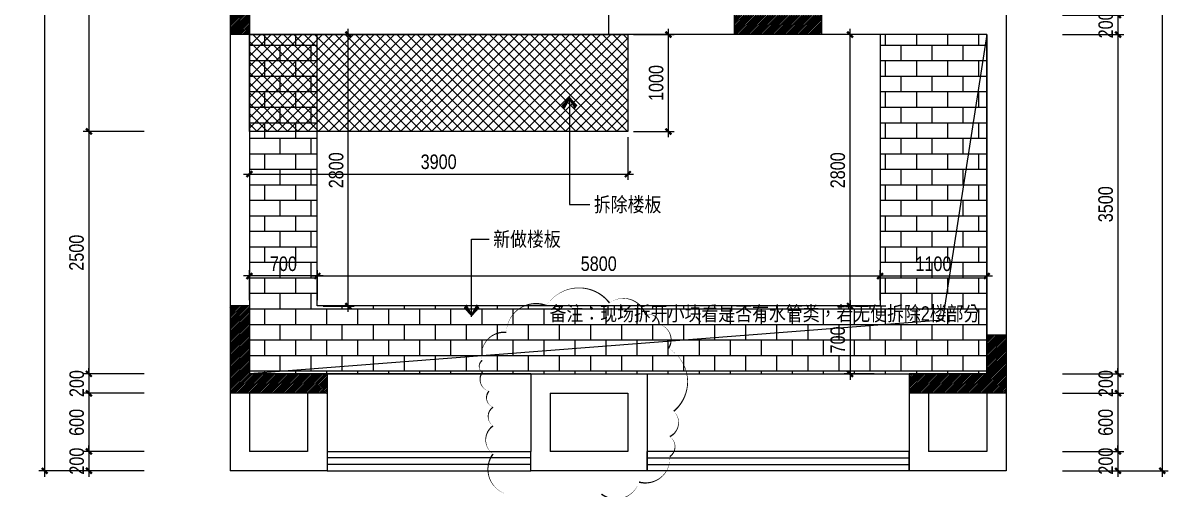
# Model space of a CAD drawing. Extents: x 160245 to 405305, y -111140 to 232735.
# Drawn here: x 332228 to 344031, y -54179 to -49371 of the extents above; entities that cross this region are included whole.
import ezdxf

# ---------------------------------------------------------------- set-up
doc = ezdxf.new("R2010")
doc.units = 0
doc.header["$LTSCALE"] = 10
doc.header["$MEASUREMENT"] = 0
doc.layers.get('Defpoints').update_dxf_attribs({"color": 229})
for name, color, linetype in [('P-N wall 新建隔墙2', 241, 'Continuous'), ('P-O wall 原始墙体', 245, 'Continuous'), ('P-O wall 拆除墙体', 245, 'Continuous'), ('P-o 原建筑尺寸', 8, 'Continuous'), ('P-Stair 楼梯（原建筑设备）', 159, 'Continuous'), ('P-window 窗', 107, 'Continuous')]:
    doc.layers.add(name, color=color, linetype=linetype)
doc.styles.add('PDC DIM', font='PMingLiU-ExtB.ttf', dxfattribs={"width": 0.85})
doc.dimstyles.new('PDC-A2', dxfattribs={"dimscale": 0, "dimtxt": 2.5, "dimasz": 1, "dimexe": 1, "dimexo": 1, "dimgap": 0.7, "dimtad": 1, "dimdec": 0, "dimtxsty": 'PDC DIM', "dimblk": 'ARCHTICK', "dimcen": 1, "dimdle": 1, "dimclrd": 8, "dimclre": 8, "dimclrt": 9, "dimadec": 0, "dimazin": 0, "dimtfac": 1, "dimtdec": 0, "dimtix": 1, "dimtmove": 2, "dimatfit": 3, "dimldrblk": 'PDC A2 T R', "dimfxl": 10, "dimfxlon": 1, "dimarcsym": 0})
pattern_1 = [(45, (123446.859, 0), (-8.83883476, 8.83883476), [])]

# ---------------------------------------------------------------- blocks, each defined once
blk = doc.blocks.new('$WINLIB2D$00000001')
at = {"color": 0}
for points in [[(-0.5, 0.5), (-0.5, -0.5)], [(-0.5, 0.5), (0.5, 0.5)], [(0.5, -0.5), (0.5, 0.5)], [(0.5, 0.1667), (-0.5, 0.1667)], [(0.5, -0.1667), (-0.5, -0.1667)], [(-0.5, -0.5), (0.5, -0.5)]]:
    blk.add_lwpolyline(points, dxfattribs=at)
blk = doc.blocks.new('_ArchTick')
at = {"color": 0, "linetype": 'ByBlock', "const_width": 0.4}
blk.add_lwpolyline([(-0.5, -0.5), (0.5, 0.5)], dxfattribs=at)
blk = doc.blocks.new('*D1896')
at = {"layer": 'Defpoints', "color": 0, "transparency": 16777216}
for p in [(333539, -46691), (332908, -50491), (333539, -50491)]:
    blk.add_point(p, dxfattribs=at)
at = {"layer": 'P-o 原建筑尺寸', "color": 8, "lineweight": -2, "transparency": 16777216}
for p, q in [((333479, -46691), (332848, -46691)), ((332908, -46631), (332908, -50551)), ((333479, -50491), (332848, -50491))]:
    blk.add_line(p, q, dxfattribs=at)
at = {"layer": 'P-o 原建筑尺寸', "color": 8, "lineweight": -2, "transparency": 16777216, "xscale": 60, "yscale": 60, "zscale": 60}
for p, rotation in [((332908, -46691), 90), ((332908, -50491), 270)]:
    blk.add_blockref('_ArchTick', p, dxfattribs=dict(at, rotation=rotation))
at = {"layer": 'P-o 原建筑尺寸', "color": 9, "transparency": 16777216, "insert": (332783, -48591), "char_height": 150, "attachment_point": 5, "rotation": 90, "style": 'PDC DIM'}
blk.add_mtext('3800', dxfattribs=at)
blk = doc.blocks.new('PDC A2 T R')
at = {"color": 0, "linetype": 'ByBlock'}
blk.add_line((0, 0), (-2, 0), dxfattribs=at)
for points in [[(-2.15, 0.89), (-1.49, 1.35), (-0.6, 0), (0, 0)], [(-2.15, -0.89), (-1.49, -1.35), (-0.6, 0), (0, 0)]]:
    blk.add_solid(points, dxfattribs=at)
blk = doc.blocks.new('*D1897')
at = {"layer": 'Defpoints', "color": 0, "transparency": 16777216}
for p in [(333539, -50491), (332908, -52991), (333539, -52991)]:
    blk.add_point(p, dxfattribs=at)
at = {"layer": 'P-o 原建筑尺寸', "color": 8, "lineweight": -2, "transparency": 16777216}
for p, q in [((333479, -50491), (332848, -50491)), ((332908, -50431), (332908, -53051)), ((333479, -52991), (332848, -52991))]:
    blk.add_line(p, q, dxfattribs=at)
at = {"layer": 'P-o 原建筑尺寸', "color": 8, "lineweight": -2, "transparency": 16777216, "xscale": 60, "yscale": 60, "zscale": 60}
for p, rotation in [((332908, -50491), 90), ((332908, -52991), 270)]:
    blk.add_blockref('_ArchTick', p, dxfattribs=dict(at, rotation=rotation))
at = {"layer": 'P-o 原建筑尺寸', "color": 9, "transparency": 16777216, "insert": (332781, -51741), "char_height": 150, "attachment_point": 5, "rotation": 90, "style": 'PDC DIM'}
blk.add_mtext('2500', dxfattribs=at)
blk = doc.blocks.new('*D1898')
at = {"layer": 'Defpoints', "color": 0, "transparency": 16777216}
for p in [(333539, -52991), (332908, -53191), (333539, -53191)]:
    blk.add_point(p, dxfattribs=at)
at = {"layer": 'P-o 原建筑尺寸', "color": 8, "lineweight": -2, "transparency": 16777216}
for p, q in [((333479, -52991), (332848, -52991)), ((332908, -52991), (332908, -52931)), ((332908, -52991), (332908, -53191)), ((333479, -53191), (332848, -53191)), ((332908, -53191), (332908, -53251))]:
    blk.add_line(p, q, dxfattribs=at)
at = {"layer": 'P-o 原建筑尺寸', "color": 8, "lineweight": -2, "transparency": 16777216, "xscale": 60, "yscale": 60, "zscale": 60}
for p, rotation in [((332908, -52991), 270), ((332908, -53191), 90)]:
    blk.add_blockref('_ArchTick', p, dxfattribs=dict(at, rotation=rotation))
at = {"layer": 'P-o 原建筑尺寸', "color": 9, "transparency": 16777216, "insert": (332783, -53091), "char_height": 150, "attachment_point": 5, "rotation": 90, "style": 'PDC DIM'}
blk.add_mtext('200', dxfattribs=at)
blk = doc.blocks.new('*D1899')
at = {"layer": 'Defpoints', "color": 0, "transparency": 16777216}
for p in [(333539, -53191), (332908, -53791), (333539, -53791)]:
    blk.add_point(p, dxfattribs=at)
at = {"layer": 'P-o 原建筑尺寸', "color": 8, "lineweight": -2, "transparency": 16777216}
for p, q in [((333479, -53191), (332848, -53191)), ((332908, -53131), (332908, -53851)), ((333479, -53791), (332848, -53791))]:
    blk.add_line(p, q, dxfattribs=at)
at = {"layer": 'P-o 原建筑尺寸', "color": 8, "lineweight": -2, "transparency": 16777216, "xscale": 60, "yscale": 60, "zscale": 60}
for p, rotation in [((332908, -53191), 90), ((332908, -53791), 270)]:
    blk.add_blockref('_ArchTick', p, dxfattribs=dict(at, rotation=rotation))
at = {"layer": 'P-o 原建筑尺寸', "color": 9, "transparency": 16777216, "insert": (332782, -53491), "char_height": 150, "attachment_point": 5, "rotation": 90, "style": 'PDC DIM'}
blk.add_mtext('600', dxfattribs=at)
blk = doc.blocks.new('*D1900')
at = {"layer": 'Defpoints', "color": 0, "transparency": 16777216}
for p in [(333539, -53791), (332908, -53991), (333539, -53991)]:
    blk.add_point(p, dxfattribs=at)
at = {"layer": 'P-o 原建筑尺寸', "color": 8, "lineweight": -2, "transparency": 16777216}
for p, q in [((333479, -53791), (332848, -53791)), ((332908, -53791), (332908, -53731)), ((332908, -53791), (332908, -53991)), ((333479, -53991), (332848, -53991)), ((332908, -53991), (332908, -54051))]:
    blk.add_line(p, q, dxfattribs=at)
at = {"layer": 'P-o 原建筑尺寸', "color": 8, "lineweight": -2, "transparency": 16777216, "xscale": 60, "yscale": 60, "zscale": 60}
for p, rotation in [((332908, -53791), 270), ((332908, -53991), 90)]:
    blk.add_blockref('_ArchTick', p, dxfattribs=dict(at, rotation=rotation))
at = {"layer": 'P-o 原建筑尺寸', "color": 9, "transparency": 16777216, "insert": (332783, -53891), "char_height": 150, "attachment_point": 5, "rotation": 90, "style": 'PDC DIM'}
blk.add_mtext('200', dxfattribs=at)
blk = doc.blocks.new('*D1901')
at = {"layer": 'Defpoints', "color": 0, "transparency": 16777216}
for p in [(333539, -43291), (332452, -53991), (333539, -53991)]:
    blk.add_point(p, dxfattribs=at)
at = {"layer": 'P-o 原建筑尺寸', "color": 8, "lineweight": -2, "transparency": 16777216}
for p, q in [((333052, -43291), (332392, -43291)), ((332452, -43231), (332452, -54051)), ((333052, -53991), (332392, -53991))]:
    blk.add_line(p, q, dxfattribs=at)
at = {"layer": 'P-o 原建筑尺寸', "color": 8, "lineweight": -2, "transparency": 16777216, "xscale": 60, "yscale": 60, "zscale": 60}
for p, rotation in [((332452, -43291), 90), ((332452, -53991), 270)]:
    blk.add_blockref('_ArchTick', p, dxfattribs=dict(at, rotation=rotation))
at = {"layer": 'P-o 原建筑尺寸', "color": 9, "transparency": 16777216, "insert": (332326, -48641), "char_height": 150, "attachment_point": 5, "rotation": 90, "style": 'PDC DIM'}
blk.add_mtext('10700', dxfattribs=at)
blk = doc.blocks.new('*D1906')
at = {"layer": 'Defpoints', "color": 0, "transparency": 16777216}
for p in [(342884, -49291), (342884, -49491), (343515, -49491)]:
    blk.add_point(p, dxfattribs=at)
at = {"layer": 'P-o 原建筑尺寸', "color": 8, "lineweight": -2, "transparency": 16777216}
for p, q in [((342944, -49291), (343575, -49291)), ((343515, -49291), (343515, -49231)), ((343515, -49291), (343515, -49491)), ((342944, -49491), (343575, -49491)), ((343515, -49491), (343515, -49551))]:
    blk.add_line(p, q, dxfattribs=at)
at = {"layer": 'P-o 原建筑尺寸', "color": 8, "lineweight": -2, "transparency": 16777216, "xscale": 60, "yscale": 60, "zscale": 60}
for p, rotation in [((343515, -49291), 270), ((343515, -49491), 90)]:
    blk.add_blockref('_ArchTick', p, dxfattribs=dict(at, rotation=rotation))
at = {"layer": 'P-o 原建筑尺寸', "color": 9, "transparency": 16777216, "insert": (343389, -49391), "char_height": 150, "attachment_point": 5, "rotation": 90, "style": 'PDC DIM'}
blk.add_mtext('200', dxfattribs=at)
blk = doc.blocks.new('*D1907')
at = {"layer": 'Defpoints', "color": 0, "transparency": 16777216}
for p in [(342884, -49491), (342884, -52991), (343515, -52991)]:
    blk.add_point(p, dxfattribs=at)
at = {"layer": 'P-o 原建筑尺寸', "color": 8, "lineweight": -2, "transparency": 16777216}
for p, q in [((343515, -49431), (343515, -53051)), ((342944, -49491), (343575, -49491)), ((342944, -52991), (343575, -52991))]:
    blk.add_line(p, q, dxfattribs=at)
at = {"layer": 'P-o 原建筑尺寸', "color": 8, "lineweight": -2, "transparency": 16777216, "xscale": 60, "yscale": 60, "zscale": 60}
for p, rotation in [((343515, -49491), 90), ((343515, -52991), 270)]:
    blk.add_blockref('_ArchTick', p, dxfattribs=dict(at, rotation=rotation))
at = {"layer": 'P-o 原建筑尺寸', "color": 9, "transparency": 16777216, "insert": (343388, -51241), "char_height": 150, "attachment_point": 5, "rotation": 90, "style": 'PDC DIM'}
blk.add_mtext('3500', dxfattribs=at)
blk = doc.blocks.new('*D1908')
at = {"layer": 'Defpoints', "color": 0, "transparency": 16777216}
for p in [(342884, -52991), (342884, -53191), (343515, -53191)]:
    blk.add_point(p, dxfattribs=at)
at = {"layer": 'P-o 原建筑尺寸', "color": 8, "lineweight": -2, "transparency": 16777216}
for p, q in [((342944, -52991), (343575, -52991)), ((343515, -52991), (343515, -52931)), ((343515, -52991), (343515, -53191)), ((342944, -53191), (343575, -53191)), ((343515, -53191), (343515, -53251))]:
    blk.add_line(p, q, dxfattribs=at)
at = {"layer": 'P-o 原建筑尺寸', "color": 8, "lineweight": -2, "transparency": 16777216, "xscale": 60, "yscale": 60, "zscale": 60}
for p, rotation in [((343515, -52991), 270), ((343515, -53191), 90)]:
    blk.add_blockref('_ArchTick', p, dxfattribs=dict(at, rotation=rotation))
at = {"layer": 'P-o 原建筑尺寸', "color": 9, "transparency": 16777216, "insert": (343389, -53091), "char_height": 150, "attachment_point": 5, "rotation": 90, "style": 'PDC DIM'}
blk.add_mtext('200', dxfattribs=at)
blk = doc.blocks.new('*D1909')
at = {"layer": 'Defpoints', "color": 0, "transparency": 16777216}
for p in [(342884, -53191), (342884, -53791), (343515, -53791)]:
    blk.add_point(p, dxfattribs=at)
at = {"layer": 'P-o 原建筑尺寸', "color": 8, "lineweight": -2, "transparency": 16777216}
for p, q in [((342944, -53191), (343575, -53191)), ((343515, -53131), (343515, -53851)), ((342944, -53791), (343575, -53791))]:
    blk.add_line(p, q, dxfattribs=at)
at = {"layer": 'P-o 原建筑尺寸', "color": 8, "lineweight": -2, "transparency": 16777216, "xscale": 60, "yscale": 60, "zscale": 60}
for p, rotation in [((343515, -53191), 90), ((343515, -53791), 270)]:
    blk.add_blockref('_ArchTick', p, dxfattribs=dict(at, rotation=rotation))
at = {"layer": 'P-o 原建筑尺寸', "color": 9, "transparency": 16777216, "insert": (343388, -53491), "char_height": 150, "attachment_point": 5, "rotation": 90, "style": 'PDC DIM'}
blk.add_mtext('600', dxfattribs=at)
blk = doc.blocks.new('*D1910')
at = {"layer": 'Defpoints', "color": 0, "transparency": 16777216}
for p in [(342884, -53791), (342884, -53991), (343515, -53991)]:
    blk.add_point(p, dxfattribs=at)
at = {"layer": 'P-o 原建筑尺寸', "color": 8, "lineweight": -2, "transparency": 16777216}
for p, q in [((342944, -53791), (343575, -53791)), ((343515, -53791), (343515, -53731)), ((343515, -53791), (343515, -53991)), ((342944, -53991), (343575, -53991)), ((343515, -53991), (343515, -54051))]:
    blk.add_line(p, q, dxfattribs=at)
at = {"layer": 'P-o 原建筑尺寸', "color": 8, "lineweight": -2, "transparency": 16777216, "xscale": 60, "yscale": 60, "zscale": 60}
for p, rotation in [((343515, -53791), 270), ((343515, -53991), 90)]:
    blk.add_blockref('_ArchTick', p, dxfattribs=dict(at, rotation=rotation))
at = {"layer": 'P-o 原建筑尺寸', "color": 9, "transparency": 16777216, "insert": (343389, -53891), "char_height": 150, "attachment_point": 5, "rotation": 90, "style": 'PDC DIM'}
blk.add_mtext('200', dxfattribs=at)
blk = doc.blocks.new('*D1911')
at = {"layer": 'Defpoints', "color": 0, "transparency": 16777216}
for p in [(342884, -43291), (342884, -53991), (343971, -53991)]:
    blk.add_point(p, dxfattribs=at)
at = {"layer": 'P-o 原建筑尺寸', "color": 8, "lineweight": -2, "transparency": 16777216}
for p, q in [((343371, -43291), (344031, -43291)), ((343971, -43231), (343971, -54051)), ((343371, -53991), (344031, -53991))]:
    blk.add_line(p, q, dxfattribs=at)
at = {"layer": 'P-o 原建筑尺寸', "color": 8, "lineweight": -2, "transparency": 16777216, "xscale": 60, "yscale": 60, "zscale": 60}
for p, rotation in [((343971, -43291), 90), ((343971, -53991), 270)]:
    blk.add_blockref('_ArchTick', p, dxfattribs=dict(at, rotation=rotation))
at = {"layer": 'P-o 原建筑尺寸', "color": 9, "transparency": 16777216, "insert": (343846, -48641), "char_height": 150, "attachment_point": 5, "rotation": 90, "style": 'PDC DIM'}
blk.add_mtext('10700', dxfattribs=at)
blk = doc.blocks.new('*D1977')
at = {"layer": 'Defpoints', "color": 0}
for p in [(334563, -50491), (338463, -50491), (338463, -50931)]:
    blk.add_point(p, dxfattribs=at)
at = {"layer": 'P-O wall 拆除墙体', "color": 8, "lineweight": -2}
for p, q in [((334563, -50551), (334563, -50991)), ((338463, -50551), (338463, -50991)), ((334503, -50931), (338523, -50931))]:
    blk.add_line(p, q, dxfattribs=at)
at = {"layer": 'P-O wall 拆除墙体', "color": 8, "lineweight": -2, "xscale": 60.00000000000001, "yscale": 60.00000000000001, "zscale": 60.00000000000001, "rotation": 180}
blk.add_blockref('_ArchTick', (334563, -50931), dxfattribs=at)
at = {"layer": 'P-O wall 拆除墙体', "color": 8, "lineweight": -2, "xscale": 60.00000000000001, "yscale": 60.00000000000001, "zscale": 60.00000000000001}
blk.add_blockref('_ArchTick', (338463, -50931), dxfattribs=at)
at = {"layer": 'P-O wall 拆除墙体', "color": 9, "insert": (336513, -50804), "char_height": 150, "attachment_point": 5, "style": 'PDC DIM'}
blk.add_mtext('3900', dxfattribs=at)
blk = doc.blocks.new('*D1978')
at = {"layer": 'Defpoints', "color": 0, "transparency": 16777216}
for p in [(338463, -49491), (338881, -49491), (338463, -50491)]:
    blk.add_point(p, dxfattribs=at)
at = {"layer": 'P-O wall 拆除墙体', "color": 8, "lineweight": -2, "transparency": 16777216}
for p, q in [((338881, -50551), (338881, -49431)), ((338523, -49491), (338941, -49491)), ((338523, -50491), (338941, -50491))]:
    blk.add_line(p, q, dxfattribs=at)
at = {"layer": 'P-O wall 拆除墙体', "color": 8, "lineweight": -2, "transparency": 16777216, "xscale": 60.00000000000001, "yscale": 60.00000000000001, "zscale": 60.00000000000001}
for p, rotation in [((338881, -49491), 90), ((338881, -50491), 270)]:
    blk.add_blockref('_ArchTick', p, dxfattribs=dict(at, rotation=rotation))
at = {"layer": 'P-O wall 拆除墙体', "color": 9, "transparency": 16777216, "insert": (338755, -49991), "char_height": 150, "attachment_point": 5, "rotation": 90, "style": 'PDC DIM'}
blk.add_mtext('1000', dxfattribs=at)
blk = doc.blocks.new('*D2121')
at = {"layer": 'Defpoints', "color": 0}
for p in [(335263, -49491), (335582, -49491), (335263, -52291)]:
    blk.add_point(p, dxfattribs=at)
at = {"layer": 'P-N wall 新建隔墙2', "color": 8, "lineweight": -2}
for p, q in [((335582, -52351), (335582, -49431)), ((335323, -49491), (335642, -49491)), ((335323, -52291), (335642, -52291))]:
    blk.add_line(p, q, dxfattribs=at)
at = {"layer": 'P-N wall 新建隔墙2', "color": 8, "lineweight": -2, "xscale": 60.00000000000001, "yscale": 60.00000000000001, "zscale": 60.00000000000001}
for p, rotation in [((335582, -49491), 90), ((335582, -52291), 270)]:
    blk.add_blockref('_ArchTick', p, dxfattribs=dict(at, rotation=rotation))
at = {"layer": 'P-N wall 新建隔墙2', "color": 9, "insert": (335457, -50891), "char_height": 150, "attachment_point": 5, "rotation": 90, "style": 'PDC DIM'}
blk.add_mtext('2800', dxfattribs=at)
blk = doc.blocks.new('*D2122')
at = {"layer": 'Defpoints', "color": 0, "transparency": 16777216}
for p in [(341063, -51981), (335263, -52291), (341063, -52291)]:
    blk.add_point(p, dxfattribs=at)
at = {"layer": 'P-N wall 新建隔墙2', "color": 8, "lineweight": -2, "transparency": 16777216}
for p, q in [((335263, -52231), (335263, -51921)), ((341063, -52231), (341063, -51921)), ((335203, -51981), (341123, -51981))]:
    blk.add_line(p, q, dxfattribs=at)
at = {"layer": 'P-N wall 新建隔墙2', "color": 8, "lineweight": -2, "transparency": 16777216, "xscale": 60.00000000000001, "yscale": 60.00000000000001, "zscale": 60.00000000000001, "rotation": 180}
blk.add_blockref('_ArchTick', (335263, -51981), dxfattribs=at)
at = {"layer": 'P-N wall 新建隔墙2', "color": 8, "lineweight": -2, "transparency": 16777216, "xscale": 60.00000000000001, "yscale": 60.00000000000001, "zscale": 60.00000000000001}
blk.add_blockref('_ArchTick', (341063, -51981), dxfattribs=at)
at = {"layer": 'P-N wall 新建隔墙2', "color": 9, "transparency": 16777216, "insert": (338163, -51855), "char_height": 150, "attachment_point": 5, "style": 'PDC DIM'}
blk.add_mtext('5800', dxfattribs=at)
blk = doc.blocks.new('*D2123')
at = {"layer": 'Defpoints', "color": 0, "transparency": 16777216}
for p in [(341063, -52291), (340753, -52991), (341063, -52991)]:
    blk.add_point(p, dxfattribs=at)
at = {"layer": 'P-N wall 新建隔墙2', "color": 8, "lineweight": -2, "transparency": 16777216}
for p, q in [((340753, -52231), (340753, -53051)), ((341003, -52291), (340693, -52291)), ((341003, -52991), (340693, -52991))]:
    blk.add_line(p, q, dxfattribs=at)
at = {"layer": 'P-N wall 新建隔墙2', "color": 8, "lineweight": -2, "transparency": 16777216, "xscale": 60.00000000000001, "yscale": 60.00000000000001, "zscale": 60.00000000000001}
for p, rotation in [((340753, -52291), 90), ((340753, -52991), 270)]:
    blk.add_blockref('_ArchTick', p, dxfattribs=dict(at, rotation=rotation))
at = {"layer": 'P-N wall 新建隔墙2', "color": 9, "transparency": 16777216, "insert": (340627, -52641), "char_height": 150, "attachment_point": 5, "rotation": 90, "style": 'PDC DIM'}
blk.add_mtext('700', dxfattribs=at)
blk = doc.blocks.new('*D2124')
at = {"layer": 'Defpoints', "color": 0, "transparency": 16777216}
for p in [(340753, -49491), (341063, -49491), (341063, -52291)]:
    blk.add_point(p, dxfattribs=at)
at = {"layer": 'P-N wall 新建隔墙2', "color": 8, "lineweight": -2, "transparency": 16777216}
for p, q in [((340753, -52351), (340753, -49431)), ((341003, -49491), (340693, -49491)), ((341003, -52291), (340693, -52291))]:
    blk.add_line(p, q, dxfattribs=at)
at = {"layer": 'P-N wall 新建隔墙2', "color": 8, "lineweight": -2, "transparency": 16777216, "xscale": 60.00000000000001, "yscale": 60.00000000000001, "zscale": 60.00000000000001}
for p, rotation in [((340753, -49491), 90), ((340753, -52291), 270)]:
    blk.add_blockref('_ArchTick', p, dxfattribs=dict(at, rotation=rotation))
at = {"layer": 'P-N wall 新建隔墙2', "color": 9, "transparency": 16777216, "insert": (340627, -50891), "char_height": 150, "attachment_point": 5, "rotation": 90, "style": 'PDC DIM'}
blk.add_mtext('2800', dxfattribs=at)
blk = doc.blocks.new('*D2125')
at = {"layer": 'Defpoints', "color": 0, "transparency": 16777216}
for p in [(342163, -51981), (341063, -52291), (342163, -52291)]:
    blk.add_point(p, dxfattribs=at)
at = {"layer": 'P-N wall 新建隔墙2', "color": 8, "lineweight": -2, "transparency": 16777216}
for p, q in [((341063, -52231), (341063, -51921)), ((342163, -52231), (342163, -51921)), ((341003, -51981), (342223, -51981))]:
    blk.add_line(p, q, dxfattribs=at)
at = {"layer": 'P-N wall 新建隔墙2', "color": 8, "lineweight": -2, "transparency": 16777216, "xscale": 60.00000000000001, "yscale": 60.00000000000001, "zscale": 60.00000000000001, "rotation": 180}
blk.add_blockref('_ArchTick', (341063, -51981), dxfattribs=at)
at = {"layer": 'P-N wall 新建隔墙2', "color": 8, "lineweight": -2, "transparency": 16777216, "xscale": 60.00000000000001, "yscale": 60.00000000000001, "zscale": 60.00000000000001}
blk.add_blockref('_ArchTick', (342163, -51981), dxfattribs=at)
at = {"layer": 'P-N wall 新建隔墙2', "color": 9, "transparency": 16777216, "insert": (341613, -51856), "char_height": 150, "attachment_point": 5, "style": 'PDC DIM'}
blk.add_mtext('1100', dxfattribs=at)
blk = doc.blocks.new('*D2126')
at = {"layer": 'Defpoints', "color": 0, "transparency": 16777216}
for p in [(334563, -51981), (334563, -52291), (335263, -52291)]:
    blk.add_point(p, dxfattribs=at)
at = {"layer": 'P-N wall 新建隔墙2', "color": 8, "lineweight": -2, "transparency": 16777216}
for p, q in [((334563, -52231), (334563, -51921)), ((335263, -52231), (335263, -51921)), ((335323, -51981), (334503, -51981))]:
    blk.add_line(p, q, dxfattribs=at)
at = {"layer": 'P-N wall 新建隔墙2', "color": 8, "lineweight": -2, "transparency": 16777216, "xscale": 60.00000000000001, "yscale": 60.00000000000001, "zscale": 60.00000000000001, "rotation": 180}
blk.add_blockref('_ArchTick', (334563, -51981), dxfattribs=at)
at = {"layer": 'P-N wall 新建隔墙2', "color": 8, "lineweight": -2, "transparency": 16777216, "xscale": 60.00000000000001, "yscale": 60.00000000000001, "zscale": 60.00000000000001}
blk.add_blockref('_ArchTick', (335263, -51981), dxfattribs=at)
at = {"layer": 'P-N wall 新建隔墙2', "color": 9, "transparency": 16777216, "insert": (334913, -51856), "char_height": 150, "attachment_point": 5, "style": 'PDC DIM'}
blk.add_mtext('700', dxfattribs=at)

msp = doc.modelspace()

# ---------------------------------------------------------------- hatches: boundary and pattern name
at = {"layer": 'P-N wall 新建隔墙2'}
h = msp.add_hatch(dxfattribs=at)
h.set_pattern_fill('AR-B816,_O', color=250, scale=20)
h.set_pattern_definition([(0, (0, 0), (0, 160), []), (90, (0, 0), (-160, 160), [160, -160])])
h.paths.add_polyline_path([(335262.5, -49490.6), (334562.5, -49490.6), (334562.5, -52990.6), (342162.5, -52990.6), (342162.5, -49490.6), (341062.5, -49490.6), (341062.5, -52290.6), (335262.5, -52290.6)])
at = {"layer": 'P-O wall 原始墙体'}
h = msp.add_hatch(dxfattribs=at)
h.set_pattern_fill('ANSI31', color=256, scale=100, style=0)
h.set_pattern_definition(pattern_1)
h.paths.add_polyline_path([(334562.5, -48590.6), (334362.5, -48590.6), (334362.5, -49490.6), (334562.5, -49490.6)])
h = msp.add_hatch(dxfattribs=at)
h.set_pattern_fill('ANSI31', color=256, scale=100, style=0)
h.set_pattern_definition(pattern_1)
h.paths.add_polyline_path([(340462.5, -49290.6), (340262.5, -49290.6), (339562.5, -49290.6), (339562.5, -49490.6), (340362.5, -49490.6), (340462.5, -49490.6)])
h = msp.add_hatch(dxfattribs=at)
h.set_pattern_fill('ANSI31', color=256, scale=100, style=0)
h.set_pattern_definition(pattern_1)
h.paths.add_polyline_path([(335362.5, -52990.6), (334562.5, -52990.6), (334562.5, -52290.6), (334362.5, -52290.6), (334362.5, -53090.6), (334362.5, -53190.6), (335362.5, -53190.6)])
h = msp.add_hatch(dxfattribs=at)
h.set_pattern_fill('ANSI31', color=256, scale=100, style=0)
h.set_pattern_definition(pattern_1)
h.paths.add_polyline_path([(342362.5, -52590.6), (342162.5, -52590.6), (342162.5, -52990.6), (341362.5, -52990.6), (341362.5, -53190.6), (342362.5, -53190.6), (342362.5, -53090.6)])
at = {"layer": 'P-O wall 拆除墙体'}
h = msp.add_hatch(dxfattribs=at)
h.set_pattern_fill('ANSI37,_O', color=250, scale=600)
h.set_pattern_definition([(45, (0, 0), (-53.033009, 53.033009), []), (135, (0, 0), (-53.033009, -53.033009), [])])
h.paths.add_polyline_path([(334562.5, -49490.6), (338462.5, -49490.6), (338462.5, -50490.6), (334562.5, -50490.6)])

# ---------------------------------------------------------------- linework, layer by layer
at = {"layer": 'P-N wall 新建隔墙2'}
msp.add_lwpolyline([(335262.5, -49490.6), (334562.5, -49490.6), (334562.5, -52990.6), (342162.5, -52990.6), (342162.5, -49490.6), (341062.5, -49490.6), (341062.5, -52290.6), (335262.5, -52290.6), (335262.5, -49490.6)], dxfattribs=at)
at = {"layer": 'P-O wall 原始墙体'}
for p, q in [((334362.5, -46590.6), (334362.5, -53090.6)), ((334562.5, -46690.6), (334562.5, -52990.6)), ((342362.5, -48990.6), (342362.5, -49390.6)), ((338262.5, -49290.6), (338262.5, -49490.6)), ((339562.5, -49490.6), (339562.5, -49290.6)), ((340462.5, -49490.6), (340462.5, -49290.6)), ((342362.5, -49390.6), (342362.5, -53090.6)), ((334562.5, -49490.6), (334362.5, -49490.6)), ((340362.5, -49490.6), (338262.5, -49490.6)), ((341862.5, -49490.6), (340362.5, -49490.6)), ((342162.5, -49490.6), (341862.5, -49490.6)), ((342162.5, -49490.6), (342162.5, -52990.6)), ((334562.5, -52290.6), (334362.5, -52290.6)), ((342362.5, -52590.6), (342162.5, -52590.6)), ((335362.5, -52990.6), (334562.5, -52990.6)), ((335362.5, -52990.6), (335362.5, -53790.6)), ((337462.5, -52990.6), (337462.5, -53790.6)), ((337462.5, -52990.6), (338662.5, -52990.6)), ((338662.5, -52990.6), (338662.5, -53790.6)), ((342162.5, -52990.6), (341362.5, -52990.6)), ((341362.5, -52990.6), (341362.5, -53990.6)), ((334362.5, -53090.6), (334362.5, -53990.6)), ((342362.5, -53090.6), (342362.5, -53990.6)), ((335362.5, -53190.6), (334362.5, -53190.6)), ((334562.5, -53190.6), (334562.5, -53790.6)), ((335162.5, -53190.6), (335162.5, -53790.6)), ((337662.5, -53190.6), (337662.5, -53790.6)), ((337662.5, -53190.6), (338462.5, -53190.6)), ((338462.5, -53190.6), (338462.5, -53790.6)), ((342362.5, -53190.6), (341362.5, -53190.6)), ((341562.5, -53190.6), (341562.5, -53790.6)), ((342162.5, -53190.6), (342162.5, -53790.6)), ((335162.5, -53790.6), (334562.5, -53790.6)), ((335362.5, -53790.6), (335362.5, -53990.6)), ((337462.5, -53990.6), (337462.5, -53790.6)), ((338462.5, -53790.6), (337662.5, -53790.6)), ((338662.5, -53790.6), (338662.5, -53990.6)), ((341362.5, -53990.6), (341362.5, -53790.6)), ((341362.5, -53790.6), (341362.5, -53990.6)), ((342162.5, -53790.6), (341562.5, -53790.6)), ((335262.5, -53990.6), (334362.5, -53990.6)), ((335362.5, -53990.6), (335262.5, -53990.6)), ((337562.5, -53990.6), (337462.5, -53990.6)), ((338562.5, -53990.6), (337562.5, -53990.6)), ((338662.5, -53990.6), (338562.5, -53990.6)), ((342362.5, -53990.6), (341362.5, -53990.6))]:
    msp.add_line(p, q, dxfattribs=at)
at = {"layer": 'P-O wall 拆除墙体'}
msp.add_lwpolyline([(334562.5, -49490.6), (338462.5, -49490.6), (338462.5, -50490.6), (334562.5, -50490.6)], close=True, dxfattribs=at)
msp.add_lwpolyline([(337211.3, -54230.5, 0, 15, -0.5205671), (337073.3, -53817, 0, 15, -0.5205671), (337073.3, -53817, 0, 15, -0.5205671), (337073.3, -53527.5, 0, 15, -0.5205671), (337073.3, -53527.5, 0, 15, -0.5205671), (337073.3, -53334.4, 0, 15, -0.5205671), (337073.3, -53334.4, 0, 15, -0.5205671), (337031.9, -53169, 0, 15, -0.5205671), (337031.9, -53169, 0, 15, -0.5205671), (336962.9, -52976, 0, 15, -0.5205671), (336962.9, -52976, 0, 15, -0.5205671), (336962.9, -52851.9, 0, 15, -0.5205671), (337211.3, -52562.4, 0, 15, -0.5205671), (337211.3, -52562.4, 0, 15, -0.5205671), (337625.4, -52286.7, 0, 15, -0.5205671), (337625.4, -52286.7, 0, 15, -0.5205671), (338274.1, -52259.1, 0, 15, -0.5205671), (338274.1, -52259.1, 0, 15, -0.5205671), (338646.8, -52383.2, 0, 15, -0.5205671), (338646.8, -52383.2, 0, 15, -0.5205671), (338784.8, -52479.7, 0, 15, -0.5205671), (338784.8, -52479.7, 0, 15, -0.5205671), (338881.5, -52727.9, 0, 15, -0.5205671), (338881.5, -52727.9, 0, 15, -0.5205671), (338936.7, -53375.8, 0, 15, -0.5205671), (338936.7, -53375.8, 0, 15, -0.5205671), (338895.3, -53637.7, 0, 15, -0.5205671), (338895.3, -53637.7, 0, 15, -0.5205671), (338895.3, -53844.5, 0, 15, -0.5205671), (338895.3, -53844.5, 0, 15, -0.5205671), (338577.8, -54106.5, 0, 15, -0.5205671), (338577.8, -54106.5, 0, 15, -0.5205671), (338191.3, -54230.5, 0, 15, -0.5205671)], format="xyseb", dxfattribs=at)
at = {"layer": 'P-Stair 楼梯（原建筑设备）'}
msp.add_line((338262.5, -49490.6), (334562.5, -49490.6), dxfattribs=at)
msp.add_lwpolyline([(342162.5, -49490.6), (341706.8, -52435.3), (334562.5, -52990.6)], dxfattribs=at)
at = {"layer": 'P-window 窗'}
for p, q in [((337462.5, -52990.6), (335362.5, -52990.6)), ((338662.5, -52990.6), (341362.5, -52990.6))]:
    msp.add_line(p, q, dxfattribs=at)

# ---------------------------------------------------------------- block references
at = {"layer": 'P-window 窗', "xscale": 2100, "yscale": 200, "zscale": -2100}
msp.add_blockref('$WINLIB2D$00000001', (336412.5, -53890.6), dxfattribs=at)
at = {"layer": 'P-window 窗', "extrusion": (0, 0, -1), "xscale": 2700, "yscale": 200, "zscale": -2700}
msp.add_blockref('$WINLIB2D$00000001', (-340012.5, -53890.6), dxfattribs=at)

# ---------------------------------------------------------------- texts
at = {"layer": 'P-N wall 新建隔墙2', "color": 9, "insert": (337075.6, -51525.7), "char_height": 150, "attachment_point": 1, "style": 'PDC DIM'}
msp.add_mtext('新做楼板', dxfattribs=at)
at = {"layer": 'P-O wall 拆除墙体', "color": 9, "char_height": 150, "attachment_point": 1, "style": 'PDC DIM'}
for s, insert in [('拆除楼板', (338112.5, -51169.2)), ('{\\fPMingLiU|b0|i0|c134|p18;备注：现场拆开小块看是否有水管类，若无便拆除2楼部分}', (337656.4, -52293.3))]:
    msp.add_mtext(s, dxfattribs=dict(at, insert=insert))

# ---------------------------------------------------------------- dimensions: what is measured, and where the dimension line sits
at = {"layer": 'P-N wall 新建隔墙2'}
for base, p1, p2, picture, middle in [((335582.2, -49490.6), (335262.5, -52290.6), (335262.5, -49490.6), '*D2121', (335456.7, -50890.6)), ((340752.6, -49490.6), (341062.5, -52290.6), (341062.5, -49490.6), '*D2124', (340627.1, -50890.6)), ((340752.6, -52990.6), (341062.5, -52290.6), (341062.5, -52990.6), '*D2123', (340627.1, -52640.6))]:
    dim = msp.add_linear_dim(base=base, p1=p1, p2=p2, angle=90, dimstyle='PDC-A2', override={"dimscale": 60}, dxfattribs=at)
    dim.commit()
    dim.dimension.update_dxf_attribs({"geometry": picture, "text_midpoint": middle})
for base, p1, p2, picture, middle in [((334562.5, -51981.5), (335262.5, -52290.6), (334562.5, -52290.6), '*D2126', (334912.5, -51856)), ((341062.5, -51981.5), (335262.5, -52290.6), (341062.5, -52290.6), '*D2122', (338162.5, -51854.6)), ((342162.5, -51981.5), (341062.5, -52290.6), (342162.5, -52290.6), '*D2125', (341612.5, -51856))]:
    dim = msp.add_linear_dim(base=base, p1=p1, p2=p2, dimstyle='PDC-A2', override={"dimscale": 60}, dxfattribs=at)
    dim.commit()
    dim.dimension.update_dxf_attribs({"geometry": picture, "text_midpoint": middle})
at = {"layer": 'P-O wall 拆除墙体'}
dim = msp.add_linear_dim(base=(338880.5, -49490.6), p1=(338462.5, -50490.6), p2=(338462.5, -49490.6), angle=90, dimstyle='PDC-A2', override={"dimscale": 60}, dxfattribs=at)
dim.commit()
dim.dimension.update_dxf_attribs({"geometry": '*D1978', "text_midpoint": (338755, -49990.6)})
dim = msp.add_linear_dim(base=(338462.5, -50930.7), p1=(334562.5, -50490.6), p2=(338462.5, -50490.6), dimstyle='PDC-A2', override={"dimscale": 60}, dxfattribs=at)
dim.commit()
dim.dimension.update_dxf_attribs({"geometry": '*D1977', "text_midpoint": (336512.5, -50804.2)})
at = {"layer": 'P-o 原建筑尺寸'}
for base, p1, p2, picture, middle in [((332451.8, -53990.6), (333539.1, -43290.6), (333539.1, -53990.6), '*D1901', (332326.3, -48640.6)), ((343971.5, -53990.6), (342884.2, -43290.6), (342884.2, -53990.6), '*D1911', (343846, -48640.6)), ((332908.3, -50490.6), (333539.1, -46690.6), (333539.1, -50490.6), '*D1896', (332782.8, -48590.6)), ((343515, -49490.6), (342884.2, -49290.6), (342884.2, -49490.6), '*D1906', (343389.5, -49390.6)), ((343515, -52990.6), (342884.2, -49490.6), (342884.2, -52990.6), '*D1907', (343388.1, -51240.6)), ((332908.3, -52990.6), (333539.1, -50490.6), (333539.1, -52990.6), '*D1897', (332781.4, -51740.6)), ((332908.3, -53190.6), (333539.1, -52990.6), (333539.1, -53190.6), '*D1898', (332782.8, -53090.6)), ((343515, -53190.6), (342884.2, -52990.6), (342884.2, -53190.6), '*D1908', (343389.5, -53090.6)), ((332908.3, -53790.6), (333539.1, -53190.6), (333539.1, -53790.6), '*D1899', (332781.8, -53490.6)), ((343515, -53790.6), (342884.2, -53190.6), (342884.2, -53790.6), '*D1909', (343388.5, -53490.6)), ((332908.3, -53990.6), (333539.1, -53790.6), (333539.1, -53990.6), '*D1900', (332782.8, -53890.6)), ((343515, -53990.6), (342884.2, -53790.6), (342884.2, -53990.6), '*D1910', (343389.5, -53890.6))]:
    dim = msp.add_linear_dim(base=base, p1=p1, p2=p2, angle=90, dimstyle='PDC-A2', override={"dimscale": 60}, dxfattribs=at)
    dim.commit()
    dim.dimension.update_dxf_attribs({"geometry": picture, "text_midpoint": middle})

# ---------------------------------------------------------------- leaders
at = {"layer": 'P-N wall 新建隔墙2', "annotation_type": 0, "has_hookline": 1, "hookline_direction": 0, "text_width": 747.8}
msp.add_leader([(336852.7, -52400.7), (336852.7, -51600.7), (337033.6, -51600.7)], dimstyle='PDC-A2', override={"dimscale": 60, "dimtad": 0}, dxfattribs=at)
at = {"layer": 'P-O wall 拆除墙体', "annotation_type": 0, "has_hookline": 1, "hookline_direction": 0, "text_width": 750}
msp.add_leader([(337862.1, -50131.6), (337862.1, -51244.2), (338070.5, -51244.2)], dimstyle='PDC-A2', override={"dimscale": 60, "dimtad": 0}, dxfattribs=at)

doc.saveas('drawing.dxf')
